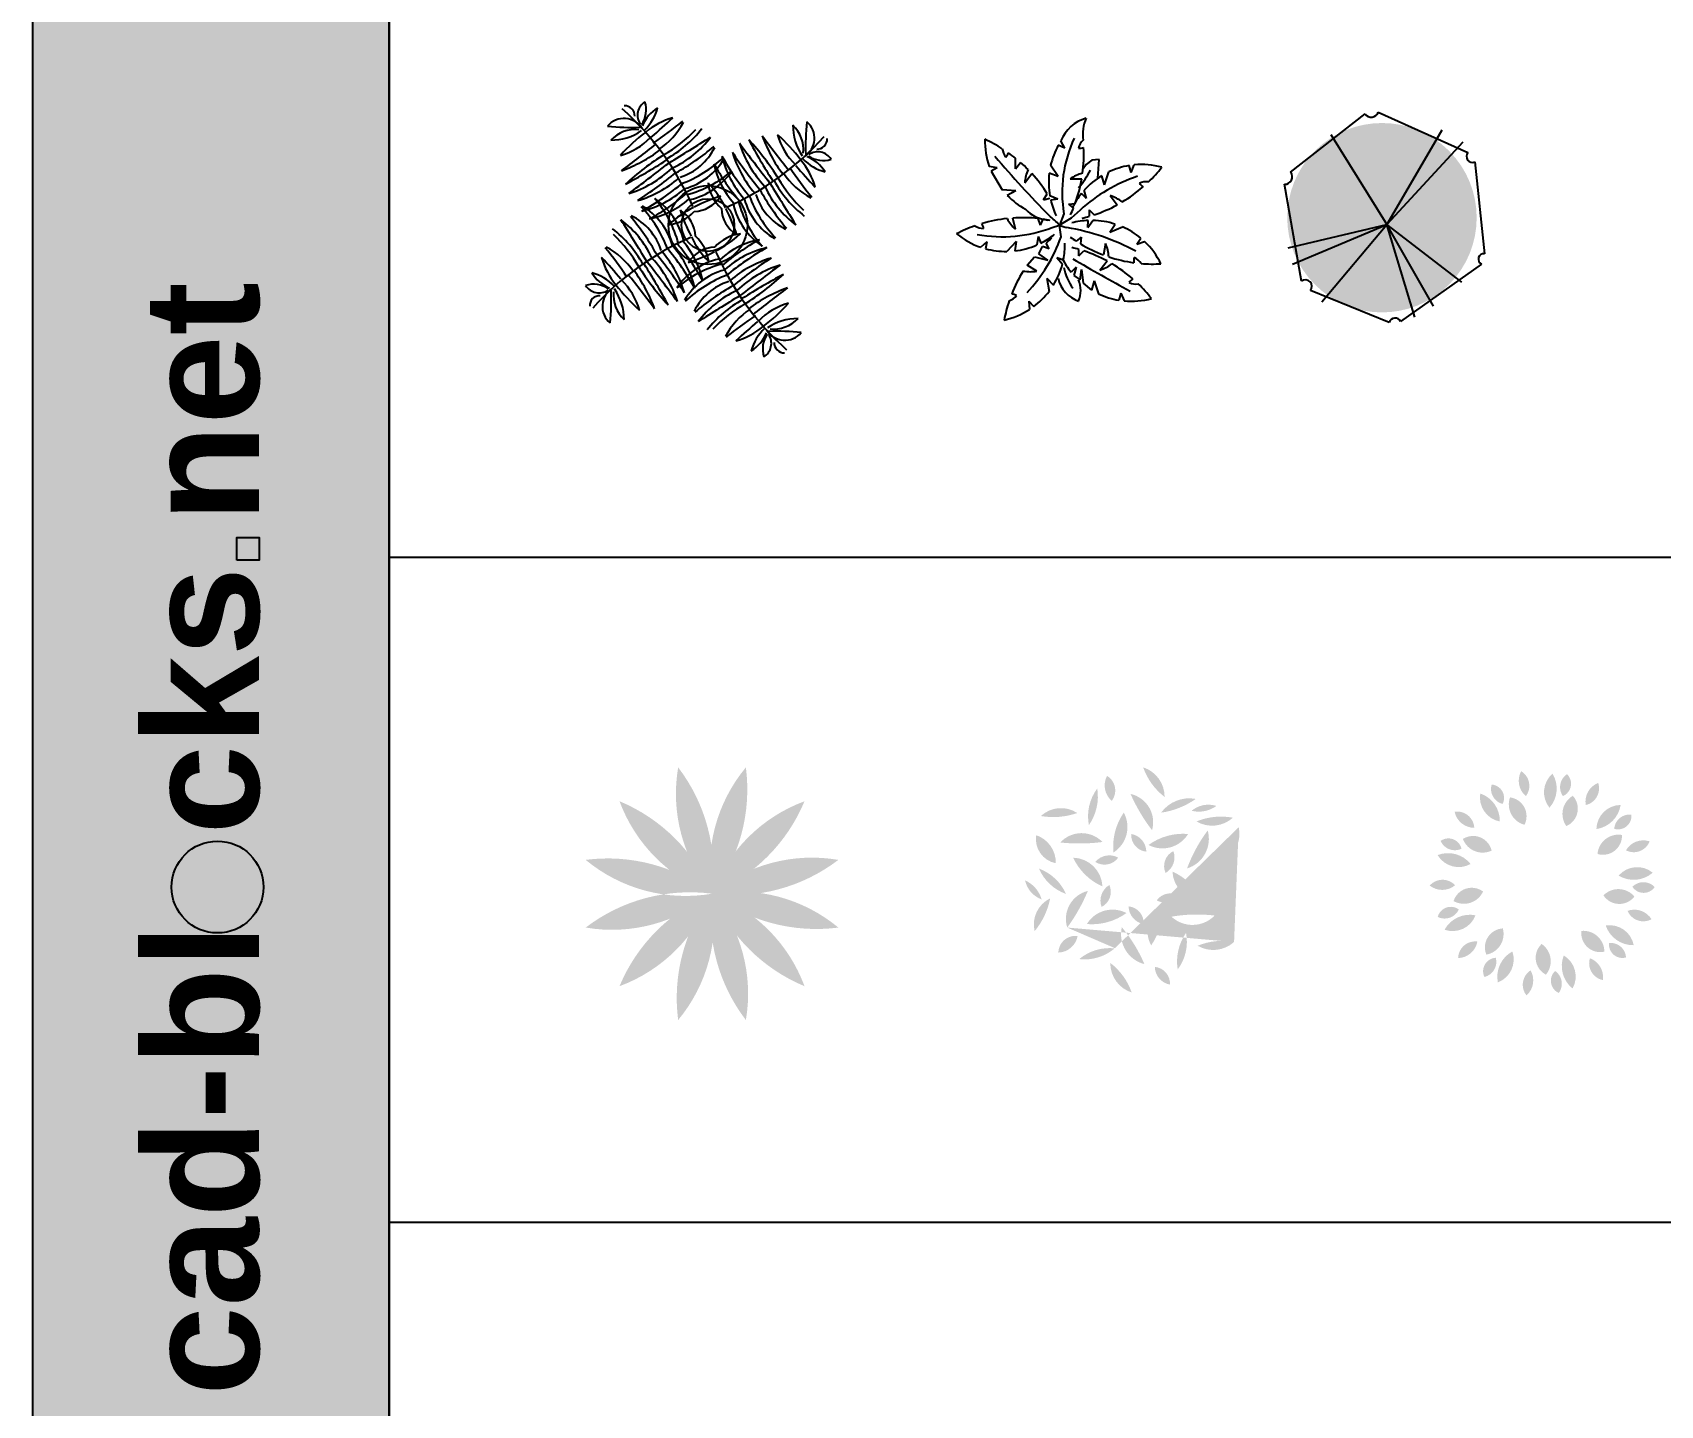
# Model space of a CAD drawing. Header units: millimetres. Extents: x 11966 to 133335, y 1756 to 88592.
# Drawn here: x 11966 to 45998, y 27039 to 55747 of the extents above; entities that cross this region are included whole.
import ezdxf

# ---------------------------------------------------------------- set-up
doc = ezdxf.new("R2010")
doc.units = ezdxf.units.MM
doc.layers.add('www.cad-blocks.net', color=7, linetype='Continuous')
doc.styles.get("Standard").update_dxf_attribs({"font": 'arial.ttf'})

# ---------------------------------------------------------------- blocks, each defined once
blk = doc.blocks.new('A$C479F4843')
at = {"color": 32, "linetype": 'ByBlock'}
for radius in [0.8250000000000058, 0.5500000000000039]:
    blk.add_circle((2.556698874436506, 2.757072664828002), radius, dxfattribs=at)
for centre, start, end in [((-3.153866798974605, 0.7986052543399182), 23.48037410083368, 48.23849733539769), ((0.5973859967641602, 8.525336183190802), 293.4803741008166, 318.2384973353609), ((4.536234288613514, -2.900286264028409), 113.4803741008165, 138.2384973353609), ((8.11997765281626, 4.536234238524912), 203.4803741008337, 228.2384973353977)]:
    blk.add_arc(centre, 5.882770280779408, start, end, dxfattribs=at)
at = {"color": 68, "linetype": 'ByBlock'}
for centre, radius, start, end in [((0.8160920741690916, 5.040795649974598), 0.210019806236178, 357.7863352798505, 92.46718328725183), ((1.418849766333324, 5.052402244846007), 0.3345076166919447, 122.3989868471223, 213.6478269161582), ((0.7115359106016967, 5.168518136133343), 0.5536533573020238, 325.7455593761977, 17.48205620348746), ((1.943471593286404, 4.511649476296725), 0.8237884859856349, 122.2405935937638, 156.9917937417809), ((0.5728977610895072, 5.446494770248819), 0.9610570733418529, 312.8675736107851, 345.6574126047747), ((0.802281207031001, 4.539021488808203), 0.4474288945891476, 31.47283115884889, 140.2721383510184), ((0.9383653560551011, 9.148881505306917), 4.350472277772171, 263.662890066606, 272.6705226578742), ((2.243324379157229, 3.51117797774873), 1.547205339512558, 105.7020765475867, 129.7097606275663), ((-4.948128470611891, 12.15803677668532), 9.853834712831913, 309.8845833319609, 313.41823009843), ((-2.332768536579579, 10.18183145709349), 6.829164178547401, 303.2680365201929, 309.7067025567339), ((0.6715750140217551, 5.629071801414966), 1.550617859729409, 303.5483235451204, 332.2735501373524), ((0.5375126408932829, 6.236427256835441), 2.389749326908236, 298.7173825959042, 322.2232845698171), ((1.039396958291718, 4.048907749418277), 0.7053585088947307, 84.34809093861294, 136.6640151983831), ((0.5307803217372111, 5.65443759576533), 1.121468436484416, 269.7741741216111, 304.525851348237), ((3.631542207953999, 1.606266593671307), 3.902416297858724, 127.5200833554384, 138.1104904064116), ((0.3300810775006084, 5.59353518153307), 1.437371941402424, 286.0073441662863, 315.5325094319663), ((-11.38604265839899, 20.31468420109536), 20.41915765815539, 306.4607278047907, 309.0245713455223), ((0.0443298317393328, 6.934526536902695), 3.141791042716303, 300.3021231545466, 316.0398176733362), ((-77.69994111298297, 132.8019013891221), 151.2836870226025, 301.6771376117853, 302.0647201295502), ((0.9309576322291377, 5.860183389768054), 2.103780968416556, 294.8858507271292, 323.0886238330417), ((-0.3556804111060501, 6.91881610656651), 3.221658228507888, 290.0433930195578, 306.4257731249341), ((4.563412883006777, -0.4268649306561656), 5.49797960055537, 122.0695755858115, 132.749822122087), ((-5.110590654824819, 14.74164910047489), 12.61788625379694, 298.0938697857508, 302.5867426672155), ((-0.3956166822783871, 8.00513786764509), 4.740565604034128, 298.7772420432199, 310.5033856813571), ((1.589105342249923, 4.932879269666728), 1.238444263235414, 288.0827906539931, 333.4967476177653), ((-37.12579871762432, 54.07824805114569), 63.34764084779317, 306.8912530493611, 307.8330277622833), ((0.1754832499980239, 5.685167489374862), 2.384148513285886, 287.7335231940048, 313.0022248346523), ((-3.857390678548882, 10.89601311813908), 9.090555484640623, 302.9650132291306, 309.1870793187697), ((0.43466786856402, 5.486152242190428), 2.311688223497561, 286.4431777702999, 310.7640031105161)]:
    blk.add_arc(centre, radius, start, end, dxfattribs=at)
at = {"color": 62, "linetype": 'ByBlock'}
for centre, radius, start, end in [((5.453218338187753, 4.840689062480806), 1.121468436484416, 179.7741741216241, 214.5258513482584), ((3.847688491842518, 4.332072425929937), 0.7053585088947307, 354.3480909386, 46.66401519835568), ((4.337802231232445, 4.569188177190654), 0.4474288945891476, 301.4728311588378, 50.27213835102838), ((8.947662247727521, 4.433104028170192), 4.350472277772171, 173.6628900665931, 182.6705226578742), ((53.87702879356834, 42.49726810184575), 63.34764084779317, 216.8912530493403, 217.833027762273), ((5.483948231797285, 5.195986134223631), 2.384148513285886, 197.7335231939923, 223.0022248346707), ((-0.6280841882319237, 0.8080565012148782), 5.49797960055537, 32.06957558579359, 42.74982212211429), ((14.54042984289549, 10.48206003904647), 12.61788625379694, 208.0938697857392, 212.5867426671756), ((20.11346494351778, 16.75751204262065), 20.41915765815539, 216.4607278047907, 219.0245713455407), ((6.717596848990752, 5.727149795327705), 3.221658228507888, 200.0433930195455, 216.4257731249446), ((5.39231592396095, 5.041388306721046), 1.437371941402424, 196.0073441663113, 225.5325094319939), ((1.40504733609373, 1.739927176271294), 3.902416297858724, 37.5200833554201, 48.11049040642126), ((4.839576392395202, 4.555377310052563), 0.210019806236178, 267.7863352798766, 2.467183287264861), ((10.69479386055787, 9.228860062770536), 9.090555484640623, 212.9650132291306, 219.1870793187697), ((5.28493298461467, 4.936801515659454), 2.311688223497561, 196.4431777703249, 220.7640031105161), ((3.309958720171153, 3.128145005064425), 1.547205339512558, 15.70207654757411, 39.70976062754798), ((4.967298878550309, 4.659933473618139), 0.5536533573020238, 235.7455593761976, 287.4820562034626), ((4.851182987273887, 3.952619617886512), 0.3345076166919447, 32.39898684712931, 123.6478269161293), ((5.42785254383557, 4.6998943701999), 1.550617859729409, 213.5483235451384, 242.2735501373409), ((9.980612199517736, 7.704237920801233), 6.829164178547401, 213.2680365201857, 219.7067025567523), ((11.95681751910774, 10.31959785483355), 9.853834712831913, 219.8845833319609, 223.4182300984574), ((4.512009985058057, 3.525343483370079), 1.464218778338825, 193.4622151588034, 235.8184125658186), ((5.468307083011268, 3.853697894470088), 2.352672657428064, 194.6987177664022, 220.8759983058727), ((4.659145630120065, 3.668865300963944), 1.391471675516399, 195.3903618468679, 239.3339189647785), ((5.938509818258126, 4.325698503982267), 2.694478844797907, 200.7779069645092, 223.0590676731243), ((3.350212453806989, 1.702264700297519), 0.881001068938369, 97.45656786717582, 137.8018741516634), ((1.868734114516656, 3.97693463005794), 1.95468587544917, 295.5006411064371, 313.7799866181995), ((3.995168565733138, 0.7058142188886904), 1.782245621710592, 101.73030068709, 131.6820602980702), ((5.831935517810734, -1.568347856040646), 4.581476635207695, 118.6853711860851, 130.5952565385225), ((3.119984952993718, 0.621610250231015), 1.464218778338825, 103.4622151588287, 145.8184125657717), ((1.208770357294952, 5.026546736798764), 3.191508320140415, 286.9988726404878, 297.7655739571861), ((2.715139583670634, 1.635550598484542), 0.658714373641634, 91.530714765829, 147.997359818686), ((4.265496713026323, 0.2965578862801976), 2.044532224115276, 103.4269024603012, 131.5678686786994), ((6.463850118798973, -2.498717547425485), 5.480092463542426, 119.1950560847727, 130.0855716398369), ((4.531442985281274, -0.1513127493219599), 2.311688223497561, 106.4431777702999, 130.7640031105161), ((8.823501532392356, -5.561173625270612), 9.090555484640623, 122.9650132291306, 129.1870793187697), ((3.448339364095546, -0.334686847722196), 2.352672657428064, 104.6987177663737, 130.8759983058544), ((3.263506770585764, 0.4744746051708262), 1.391471675516399, 105.3903618468268, 149.3339189647785), ((3.920339973604086, -0.8048895829690537), 2.694478844797907, 110.7779069644634, 133.0590676731059), ((4.79062760384727, -0.3503279965063939), 2.384148513285886, 107.7335231940047, 133.0022248346523), ((42.0919095714678, -48.74340855828109), 63.34764084779317, 126.8912530493611, 127.8330277622833), ((3.377005511593552, 0.4019602232017405), 1.238444263235414, 108.0827906539931, 153.4967476177653), ((5.361727536121862, -2.670298374776621), 4.740565604034128, 118.77724204322, 130.5033856813572), ((4.035153221616156, -0.5253438969032231), 2.103780968416556, 114.8858507271292, 143.0886238330417), ((82.66605196682463, -127.4670618962575), 151.2836870226025, 121.6771376117853, 122.0647201294563), ((4.428598212948373, -0.9015877639706105), 2.389749326908236, 118.7173825959042, 142.2232845698171), ((4.921781022102323, -1.599687044037864), 3.141791042716303, 120.3021231545466, 136.0398176733362)]:
    blk.add_arc(centre, radius, start, end, dxfattribs=at)
at = {"color": 66, "linetype": 'ByBlock'}
for centre, radius, start, end in [((1.045770880239388, 6.139729075833884), 2.694478844797907, 290.7779069644634, 313.0590676731059), ((1.70260408325953, 4.860364887694004), 1.391471675516399, 285.3903618468268, 329.3339189647785), ((1.517771489755205, 5.669526340590664), 2.352672657428064, 284.6987177663736, 310.8759983058544), ((1.846125900847937, 4.713229242637453), 1.464218778338825, 283.4622151588287, 325.8184125657717), ((-1.497739264955499, 7.833557040290316), 5.480092463542426, 299.1950560847727, 310.0855716398369), ((0.7006141408207895, 5.038281606588271), 2.044532224115276, 283.4269024603012, 311.5678686786994), ((-0.8658246639654408, 6.903187348905476), 4.581476635207695, 298.6853711860851, 310.5952565385226), ((-0.804889532874995, 1.299351415187402), 2.694478844797907, 20.77790696450923, 43.05906767312429), ((0.4744746552648849, 1.956184618202087), 1.391471675516399, 15.39036184686791, 59.33391896477853), ((0.9709422881103364, 4.629025273979778), 1.782245621710592, 281.73030068709, 311.6820602980702), ((-0.3346867976335943, 1.771352024695943), 2.352672657428064, 14.69871776640218, 40.87599830587276), ((0.6216103003214357, 2.099706435795952), 1.464218778338825, 13.46221515880334, 55.81841256581865), ((3.097376739325, 1.35790486280689), 1.95468587544917, 115.500641106437, 133.7799866181995), ((5.026546786889185, 4.010921031489261), 3.191508320140415, 196.9988726405003, 207.7655739572037), ((1.635550648578601, 2.504551805120855), 0.658714373641634, 1.530714765842015, 57.99735981865699), ((-127.4670618461671, -77.44636057803496), 151.2836870226025, 31.67713761185017, 32.06472012948533), ((-0.5253438468109835, 1.184538167171695), 2.103780968416556, 24.88585072718195, 53.08862383305208), ((-2.6702983246862, -0.1420361473340108), 4.740565604034128, 28.77724204323764, 40.50338568137552), ((0.4019602732921612, 1.842685877194299), 1.238444263235414, 18.08279065399308, 63.49674761775365), ((1.615898400032847, 3.632574792567311), 0.881001068938369, 277.4565678671758, 317.8018741516634), ((-0.9015877138783708, 0.7910931758394781), 2.389749326908236, 28.71738259589281, 52.22328456980681), ((-1.599686993949263, 0.2979103666818901), 3.141791042716303, 30.30212315452876, 46.0398176732994), ((1.823661565210159, 2.496904914105244), 1.547205339512558, 195.7020765475741, 219.709760627548), ((-6.823197233726432, -4.694547935667515), 9.853834712831913, 39.8845833319609, 43.41823009845738), ((-4.846991914134605, -2.079188001635202), 6.829164178547401, 33.26803652018574, 39.70670255675233), ((-0.294232258459715, 0.9251555489661314), 1.550617859729409, 33.54832354513842, 62.27355013734087), ((0.8231900666585261, 2.197052128225323), 0.8237884859856349, 212.2405935937748, 246.991793741798), ((-0.1116552272899298, 0.8264782960302455), 0.9610570733418529, 42.86757361080348, 75.6574126047747), ((0.1663214068255456, 0.965116445547892), 0.5536533573020238, 55.74555937619763, 107.4820562034626), ((0.2824372981074248, 1.672430301279519), 0.3345076166919447, 212.3989868471293, 303.6478269161943), ((0.7958180541452293, 1.055861741975377), 0.4474288945891476, 121.4728311588378, 230.2721383510284), ((-3.81404196234439, 1.191945890995839), 4.350472277772171, 353.662890066593, 2.670522657874194), ((1.285931793542431, 1.292977493236094), 0.7053585088947307, 174.3480909386, 226.6640151983557), ((-0.319598052806441, 0.7843608566852254), 1.121468436484416, 359.7741741216112, 34.52585134825844), ((0.2940438929824722, 1.069672609113468), 0.210019806236178, 87.78633527987655, 182.4671832872648)]:
    blk.add_arc(centre, radius, start, end, dxfattribs=at)
at = {"color": 64, "linetype": 'ByBlock'}
for centre, radius, start, end in [((7.63233778271092, 6.869208649173515), 5.480092463542426, 209.1950560847436, 220.0855716398653), ((4.837062349010694, 4.670855243400865), 2.044532224115276, 193.4269024602855, 221.5678686787275), ((6.701968091329718, 6.237294048188915), 4.581476635207695, 208.685371186056, 220.5952565385593), ((4.42780601640402, 4.400527096111318), 1.782245621710592, 191.73030068709, 221.6820602980702), ((3.431355534987915, 3.755570984185169), 0.881001068938369, 187.45656786715, 227.8018741516634), ((1.156685605231132, 2.274092644894836), 1.95468587544917, 25.50064110640791, 43.77998661819952), ((2.250971270176478, 3.699288894380288), 0.658714373641634, 271.530714765829, 327.997359818686), ((3.757340496550341, 0.3082927560697044), 3.191508320140415, 106.9988726404878, 117.7655739571861), ((3.49806963680453, 3.120498114045176), 0.658714373641634, 181.530714765842, 237.997359818657), ((0.1070734984921273, 1.614128887673132), 3.191508320140415, 16.99887264050027, 27.76557395720373), ((0.7058142689827491, 1.224522823054713), 1.782245621710592, 11.73030068709001, 41.68206029807025), ((3.976934680148361, 3.350957274271195), 1.95468587544917, 205.5006411064079, 223.7799866181995), ((1.70226475038794, 1.869478934980862), 0.881001068938369, 7.456567867149976, 47.8018741516634), ((-0.3503279464123352, 0.4290637849424002), 2.384148513285886, 17.73352319399235, 43.00222483467071), ((-5.561173575180192, -3.603810143604505), 9.090555484640623, 32.96501322913057, 39.18707931876965), ((-0.1513126992315392, 0.6882484035102152), 2.311688223497561, 16.44317777032488, 40.76400311051611), ((-2.498717497335065, -1.244158730007484), 5.480092463542426, 29.19505608474361, 40.08557163986526), ((0.2965579363669804, 0.9541946757651658), 2.044532224115276, 13.4269024602855, 41.56786867872755), ((-1.568347805948406, -0.6122441290228835), 4.581476635207695, 28.685371186056, 40.59525653855926), ((-14.97984465813647, -11.13246212345462), 20.41915765815539, 36.46072780479075, 39.02457134554067), ((-1.58397656360944, -0.1020998761580358), 3.221658228507888, 20.04339301954553, 36.42577312494457), ((5.761704473615055, 4.816993417954791), 5.49797960055537, 212.0695755857936, 222.7498221221143), ((-9.40680955751418, -4.857010119880442), 12.61788625379694, 28.09386978573923, 32.58674266717557), ((-48.74340850818703, -36.87221818267994), 63.34764084779317, 36.89125304934028, 37.833027762273), ((3.728572949287582, 3.885122742898375), 3.902416297858724, 217.5200833554201, 228.1104904064213), ((-0.2586956385760004, 0.5836616124449847), 1.437371941402424, 16.00734416631131, 45.53250943199392)]:
    blk.add_arc(centre, radius, start, end, dxfattribs=at)
at = {"color": 60, "linetype": 'ByBlock'}
for centre, radius, start, end in [((5.245275512669423, 4.798571623135786), 0.9610570733418529, 222.8675736108035, 255.6574126047747), ((4.310430218717329, 3.42799779093707), 0.8237884859856349, 32.24059359377482, 66.99179374179803), ((7.803918610067512, 5.767086066500042), 4.740565604034128, 208.7772420432376, 220.5033856813755), ((5.658964132195933, 4.440511751994336), 2.103780968416556, 204.8858507271819, 233.0886238330521), ((132.600682131543, 83.07141049720076), 151.2836870226025, 211.6771376118032, 212.0647201294854), ((6.035207999259683, 4.833956743326553), 2.389749326908236, 208.7173825958928, 232.2232845698068), ((6.733307279326937, 5.327139552484141), 3.141791042716303, 210.3021231545288, 226.0398176732994), ((4.731660012089151, 3.782364041968094), 1.238444263235414, 198.0827906539931, 243.4967476177536), ((10.07670150866647, -9.40680960760642), 12.61788625379694, 118.0938697857507, 122.5867426672155), ((0.402697970836698, 5.761704423524634), 5.49797960055537, 302.0695755858115, 312.749822122087), ((5.321791264945887, -1.58397661370168), 3.221658228507888, 110.0433930195578, 126.4257731249341), ((16.35215351224065, -14.97984470822689), 20.41915765815539, 126.4607278047907, 129.0245713455224), ((4.636029776346504, -0.2586956886682401), 1.437371941402424, 106.0073441662862, 135.5325094319755), ((1.334568645893114, 3.728572899197161), 3.902416297858724, 307.5200833554384, 318.1104904064115), ((4.294535839821719, -0.2942323085464977), 1.550617859729409, 123.5483235451204, 152.2735501373524), ((7.298879390426691, -4.846991964225026), 6.829164178547401, 123.2680365201929, 129.706702556734), ((9.914239324455366, -6.823197283816853), 9.853834712831913, 129.8845833319609, 133.41823009843), ((4.435330532102626, -0.3195981028968617), 1.121468436484416, 89.77417412161111, 124.525851348237), ((3.926713895551757, 1.285931743446554), 0.7053585088947307, 264.348090938613, 316.664015198383), ((2.722786474689883, 1.8236615151161), 1.547205339512558, 285.7020765475866, 309.7097606275663), ((4.393213092757605, -0.1116552773767125), 0.9610570733418529, 132.8675736107851, 165.6574126047747), ((3.022639260562528, 0.8231900165717434), 0.8237884859856349, 302.2405935937638, 336.991793741781), ((4.254574943239959, 0.1663213567351249), 0.5536533573020238, 145.7455593761976, 197.4820562034874), ((3.54726108751197, 0.2824372480188231), 0.3345076166919447, 302.3989868471223, 33.6478269161582), ((4.163829646816112, 0.7958180040566276), 0.4474288945891476, 211.4728311588489, 320.2721383510184), ((4.027745497788374, -3.814042012434811), 4.350472277772171, 83.66289006660601, 92.67052265787419), ((4.150018779678021, 0.2940438428938705), 0.210019806236178, 177.7863352798505, 272.4671832872518)]:
    blk.add_arc(centre, radius, start, end, dxfattribs=at)
blk = doc.blocks.new('A$C73886261')
at = {"color": 68}
for p, q in [((2.262296831110007, 3.596550376202003), (2.179587933992252, 3.74779351216489)), ((2.262296831110007, 3.596550376202003), (2.125180828858902, 3.656211469464552)), ((2.704272013633272, 3.254585274455394), (2.642811289440033, 3.163162447218156)), ((2.827193462019522, 3.346008101693087), (2.704272013633272, 3.254585274455394)), ((2.98084527250262, 3.359068505584446), (2.827193462019522, 3.346008101693087)), ((2.950114910406, 2.967256388851865), (2.98084527250262, 3.359068505584446)), ((3.092212935259795, 2.825954853852863), (3.180405805525425, 3.09769913535888)), ((3.64664105168481, 3.086390166436786), (3.608818563278874, 3.231061184589407)), ((3.64664105168481, 3.086390166436786), (3.714442996917569, 3.244877213418704)), ((2.372090254161549, 2.953538169962258), (2.615244148660395, 2.953290692793189)), ((3.092212935259795, 2.825954853852863), (3.035156172487859, 3.019947847277535)), ((3.208934643980911, 2.602724585923852), (3.358994700392714, 2.411398013998905))]:
    blk.add_line(p, q, dxfattribs=at)
at = {"color": 62}
for p, q in [((0.8502937143521194, 3.182489503349416), (0.6802734214568318, 3.210920962020509)), ((0.8502937143521194, 3.182489503349416), (0.7186571520808229, 3.111552491882094)), ((0.7186571520808229, 3.111552491882094), (0.9494760172815404, 2.726785577181772)), ((1.234364498038758, 2.705303248894097), (0.9494760172815404, 2.726785577181772)), ((1.234364498038758, 2.705303248894097), (1.059347784922693, 2.604021928770408)), ((1.229318392314781, 1.898155496228583), (1.172101795430308, 2.134481835632641)), ((1.751040089538719, 1.987503983893703), (1.70155632230626, 2.123940474756864)), ((1.751040089538719, 1.987503983893703), (1.807086613382126, 2.110500087567516)), ((1.706440916312431, 1.748884373037299), (1.675450469979978, 1.570329494162934)), ((1.706440916312431, 1.748884373037299), (1.759177054240354, 1.609631442619275)), ((1.242968754140975, 1.646621447979896), (1.050034694281976, 1.435909831207255)), ((1.242968754140975, 1.646621447979896), (1.214448741670594, 1.446433125232716)), ((1.720900426541675, 1.386947518033821), (1.793187024093186, 1.53541272127336)), ((1.905282599121392, 1.256343479123416), (1.720900426541675, 1.386947518033821)), ((1.931034811958853, 1.49000846333206), (1.793187024093186, 1.53541272127336)), ((1.931034811958853, 1.49000846333206), (1.868965627617627, 1.610077904527088)), ((1.475057529768719, 1.151860247994819), (1.628709340251817, 1.321645498578846)), ((1.67888987256697, 1.024605829968323), (1.475057529768719, 1.151860247994819)), ((1.628709340251817, 1.321645498578846), (1.905282599121392, 1.256343479123416)), ((2.091083857471403, 1.307490771125458), (2.23315577167682, 1.262903216049608)), ((2.091083857471403, 1.307490771125458), (2.212317898180572, 1.172789026864621)), ((2.497754847240003, 1.106427483616017), (2.392024011194962, 1.001577737871003)), ((2.497754847240003, 1.106427483616017), (2.451916569033301, 0.931096069474961)), ((2.581350565246794, 0.8384105546094816), (2.612080927343413, 1.060437420757125)), ((2.612080927343413, 1.060437420757125), (2.642811289440033, 0.7731085351545062)), ((1.885087314709153, 0.8799050191189508), (1.931532272534241, 0.5980082245475842)), ((1.885087314709153, 0.8799050191189508), (2.024856688643467, 0.7337774112349962)), ((2.451916569033301, 0.931096069474961), (2.581350565246794, 0.8384105546094816)), ((2.642811289440033, 0.7731085351545062), (2.82004363781175, 0.6271958145046028)), ((2.877100400583458, 0.8211888079288201), (2.82004363781175, 0.6271958145046028)), ((2.877100400583458, 0.8211888079288201), (2.965293270849088, 0.5494445264237129)), ((3.431528517008474, 0.5607534953448976), (3.393706028602537, 0.4160824771927309)), ((3.431528517008474, 0.5607534953448976), (3.49933046224146, 0.4022664483634344))]:
    blk.add_line(p, q, dxfattribs=at)
at = {"color": 64}
for p, q in [((1.229214632995763, 3.163162447218156), (1.229214632995763, 3.387747902485216)), ((1.229214632995763, 3.163162447218156), (1.33531027454228, 3.298434390190096)), ((2.124453993410498, 2.999711670672468), (1.936674189882751, 3.074728342571916)), ((2.124453993410498, 2.999711670672468), (1.965299816262132, 3.236972887041475)), ((1.423691718481678, 2.871468568397404), (1.574140920317177, 3.062489288011648)), ((1.816332668978703, 2.516490025954454), (1.89302441319137, 2.639705023532542)), ((1.816332668978703, 2.516490025954454), (1.947668682634685, 2.548429122226253)), ((2.114302776680915, 2.525200233773148), (1.948127526910639, 2.597505412684995)), ((2.114302776680915, 2.525200233773148), (1.966531934749582, 2.506862918035267)), ((2.335626015118805, 2.425478475540558), (2.479891645560201, 2.441321048944019)), ((2.335626015118805, 2.425478475540558), (2.441895164344714, 2.341955291474051)), ((2.602086681547007, 1.735894400870848), (2.500084462465111, 1.647210683898493)), ((2.602086681547007, 1.735894400870848), (2.590541575471434, 1.59122142556339)), ((2.556115701600675, 1.342059433096665), (2.556115701600675, 1.47722323873154)), ((2.556115701600675, 1.342059433096665), (2.657719097113613, 1.445694896520081)), ((3.113890916265291, 1.600864378555116), (3.067962560631941, 1.362087361646218)), ((2.993822109304574, 1.044419075858286), (3.143882165716605, 1.235745647783233))]:
    blk.add_line(p, q, dxfattribs=at)
at = {"color": 66}
for p, q in [((2.71286738191634, 2.540716178166122), (2.607136545871072, 2.645565923910681)), ((2.71286738191634, 2.540716178166122), (2.66702910370941, 2.716047592307177)), ((2.741616078153129, 1.934539693844499), (2.843855611593654, 2.084170340222272)), ((2.741616078153129, 1.934539693844499), (2.751369452518929, 2.083124183486461)), ((2.771228236276784, 2.305084228685473), (2.872831631789722, 2.201448765262057)), ((2.771228236276784, 2.305084228685473), (2.771228236276784, 2.169920423050598)), ((3.205769564220645, 1.835415063603023), (3.314731500779544, 2.005756051204798)), ((3.205769564220645, 1.835415063603023), (3.468708234193173, 1.947156697428682)), ((3.766080259926639, 1.587889281913476), (3.850441054429893, 1.711353853647552)), ((3.766080259926639, 1.587889281913476), (3.930169743090346, 1.640708685102936))]:
    blk.add_line(p, q, dxfattribs=at)
at = {"color": 32}
for p, q in [((2.243316582183979, 2.222813367062145), (2.151125495894121, 1.987726097022687)), ((2.396968392666849, 2.131390539824451), (2.151125495894121, 1.987726097022687)), ((2.581350565246794, 2.301175790408024), (2.396968392666849, 2.131390539824451)), ((1.997473685411023, 1.935484481458616), (2.151125495894121, 1.987726097022687)), ((2.18185585799074, 1.739578423092325), (2.151125495894121, 1.987726097022687))]:
    blk.add_line(p, q, dxfattribs=at)
at = {"color": 60}
for p, q in [((0.6304601638814802, 1.639528128466054), (0.5030442254080754, 1.523422889733183)), ((0.6304601638814802, 1.639528128466054), (0.6048890507647684, 1.492197336380514)), ((1.512170419837503, 0.3939522664329616), (1.524719785777279, 0.2220285587807211)), ((1.512170419837503, 0.3939522664329616), (1.612204131366525, 0.2828059633891371))]:
    blk.add_line(p, q, dxfattribs=at)
at = {"color": 68}
for centre, radius, start, end in [((2.92144697709773, 3.452805226753526), 0.7983563918248728, 105.7849558299674, 158.3155556310207), ((3.55968585145115, 3.87183984112221), 0.9239503095630256, 157.7926853294479, 186.7715576097844), ((2.918519100460799, 3.492311843775269), 0.3867538665062565, 135.6027866515386, 164.4086120166691), ((3.545157753447711, 2.874582998477536), 1.620887884161416, 151.1693476451438, 167.0809071746247), ((2.569910387356686, 3.863596812246897), 0.2684026201565837, 264.888362388593, 288.2776430597691), ((-0.3233710949486976, 3.456313330572584), 2.981357295610609, 352.5630671484337, 2.930532732740204), ((2.819821746834805, 2.303899289512856), 0.7889829938114616, 103.7040100863283, 124.574633917386), ((3.871743991079256, 1.631640116691187), 1.620887884161416, 99.33523900063985, 115.246798530074), ((3.871743991079256, 1.631640116691187), 1.620887884161416, 75.09696289986914, 95.56910216520198), ((1.938594370351893, 5.032648522155114), 2.981357295610609, 314.0682348465161, 322.0210586947049), ((3.871743991079256, 1.631640116691187), 1.620887884161416, 121.0729725787584, 138.008476504107), ((1.938594370351893, 5.032648522155114), 2.981357295610609, 300.7289585039103, 311.0964240881966), ((3.970192412408551, 2.506038673453304), 0.3867538665062565, 83.76867800705303, 112.5745033721443), ((4.04668647055928, 3.009555526927898), 0.2684026201565837, 213.0542537440214, 236.4435344152369), ((2.974843785810663, 1.84926879117279), 0.7889829938114616, 51.86990144180861, 72.74052527287148)]:
    blk.add_arc(centre, radius, start, end, dxfattribs=at)
at = {"color": 60}
for centre, radius, start, end in [((2.210654108789413, 3.744973847847405), 1.620887884161416, 178.7651801889363, 199.2373194542507), ((1.37771695265269, -0.8397766822520225), 2.981357295610609, 109.5705607801138, 117.5233846282932), ((1.028842694066725, 3.056659173995058), 1.620887884161416, 230.5992888334791, 251.0714280987726), ((1.028842694066725, 3.056659173995058), 1.620887884161416, 254.8375649342148, 270.7491244636805), ((3.92322179330813, -0.5505985936595152), 2.981357295610609, 148.0653930820312, 158.4328586663379), ((2.772281855240863, 1.024835255489734), 0.6683090173775496, 192.7279735370306, 250.6295037439573), ((3.92322179330813, -0.5505985936595152), 2.981357295610609, 161.4046694246188, 169.3574932728733), ((0.9582456873324645, 0.7609137482720598), 0.3867538665062565, 291.1051125851606, 319.9109379502598), ((1.12151633124904, 0.2784997564565401), 0.2684026201565837, 60.3906883221709, 83.77996899335649), ((0.6441633923548125, 1.582873138821697), 1.620887884161416, 306.6716735787429, 322.5832331081747), ((3.65663145640292, 2.015503545090951), 1.620887884161416, 244.753201469926, 260.6647609993602), ((0.6441633923548125, 1.582873138821697), 1.620887884161416, 282.4333974779988, 302.9055367433145)]:
    blk.add_arc(centre, radius, start, end, dxfattribs=at)
blk.add_arc((-0.6372372533410271, 1.062914858999875), 2.981357295610609, 57.73645213558517, 65.68927598378885)
at = {"color": 32}
for centre, radius, start, end in [((4.872174714172161, 2.669766770821525), 2.666582536366134, 154.8479624647618, 189.6490519453116), ((20.07296806393492, 19.94585326976562), 25.38593388697784, 220.6028878867361, 224.4019390289106), ((1.310803744362374, 3.870322309111316), 1.656769223906864, 318.4462545054948, 333.7303184216223), ((4.876543222362898, -0.228200853685621), 3.415502238466526, 108.7292977122381, 132.2210512120259), ((0.3723176924081599, 0.2505794002393031), 2.486329794674872, 44.32112492376975, 51.02972838827869), ((0.9597651181463789, 4.63548135607175), 2.892545970852633, 259.4513396532484, 291.0236124803648), ((-0.9643902528064245, 2.856618599941385), 3.338658914354686, 316.9423374200375, 340.4531515715747), ((2.507098327830818, 2.782625661872999), 0.8709661160323787, 245.8761557464645, 256.5677778086518), ((1.472122661734602, -2.837520977853501), 4.845089769226607, 61.96852398460307, 80.1042888655265), ((3.301101741092452, 1.297210341541586), 1.076081746855728, 190.5807715349026, 215.7424317370051), ((31.49873653701297, 51.18723917638226), 57.75475560078461, 239.7779087442972, 241.1445267366006)]:
    blk.add_arc(centre, radius, start, end, dxfattribs=at)
at = {"color": 64}
for centre, radius, start, end in [((1.337754934012764, 3.634014583229828), 0.3867538665062565, 187.436895296118, 216.2427206611817), ((0.8304220196330334, 3.589361737275567), 0.2684026201565837, 316.7224710330723, 340.1117517042855), ((-0.6372372533410271, 1.062914858999875), 2.981357295610609, 51.24136546405046, 54.76464137725519), ((-0.6372372533410271, 1.062914858999875), 2.981357295610609, 44.3971757929499, 48.57589781948271), ((2.211125384648312, 2.822048067480182), 0.7889829938114616, 155.5381187308515, 176.4087425619279), ((3.545157753447711, 2.874582998477536), 1.620887884161416, 172.9070812233361, 189.8425851485913), ((-0.6372372533410271, 1.062914858999875), 2.981357295610609, 31.93003671772559, 42.12054649043945), ((3.545157753447711, 2.874582998477536), 1.620887884161416, 193.1124749874598, 205.341446840403), ((-0.3233710949486976, 3.456313330572584), 2.981357295610609, 335.1513147654917, 338.0513542271049), ((2.815938561020175, 0.4635228858676328), 1.620887884161416, 92.28301821007732, 104.511990063061), ((4.114152308546863, 4.153857111366278), 2.981357295610609, 234.3218579881512, 237.2218974497343), ((1.723481835675557, -1.38550486037343), 2.981357295610609, 73.78275441743413, 76.68279387901109), ((4.114152308546863, 4.153857111366278), 2.981357295610609, 239.2664712958296, 249.4569810685617), ((1.723481835675557, -1.38550486037343), 2.981357295610609, 61.54767079860288, 71.73818057133492), ((2.391698980354022, 1.283164878668913), 0.7889829938114616, 2.874553309016895, 23.74517714004664), ((2.759731251134326, 1.797874870609803), 0.7889829938114616, 287.2594747271285, 308.1300985581914), ((4.114152308546863, 4.153857111366278), 2.981357295610609, 251.7336103710763, 262.1010759553797), ((1.723481835675557, -1.38550486037343), 2.981357295610609, 48.90357591180346, 59.27104149608961), ((3.97057443528297, 1.23557971457808), 0.2684026201565837, 164.0589056112066, 187.4481862824356), ((3.540402959054745, 0.9629388084315451), 0.3867538665062565, 34.7733298742368, 63.57915523931585), ((4.114152308546863, 4.153857111366278), 2.981357295610609, 265.072886713696, 273.0257105618928), ((3.831573935883171, 0.6375881348542407), 0.2684026201565837, 123.5564655847631, 146.9457462559786), ((3.755079877732442, 1.141104988328379), 0.3867538665062565, 247.4254966278557, 276.231321992947), ((1.723481835675557, -1.38550486037343), 2.981357295610609, 37.97894130529511, 45.93176515348386)]:
    blk.add_arc(centre, radius, start, end, dxfattribs=at)
at = {"color": 66}
for centre, radius, start, end in [((-0.3233710949486976, 3.456313330572584), 2.981357295610609, 340.0959280731882, 350.286437845947), ((3.871743991079256, 1.631640116691187), 1.620887884161416, 141.278366342918, 153.5073381958853), ((1.938594370351893, 5.032648522155114), 2.981357295610609, 288.261819428665, 298.4523292013971), ((1.938594370351893, 5.032648522155114), 2.981357295610609, 283.3172061209889, 286.2172455825659), ((2.815938561020175, 0.4635228858676328), 1.620887884161416, 72.07762444596433, 89.01312837127837), ((2.815938561020175, 0.4635228858676328), 1.620887884161416, 50.33989086778465, 66.25145039725994), ((2.815938561020175, 0.4635228858676328), 1.620887884161416, 26.10161476703524, 46.57375403238398)]:
    blk.add_arc(centre, radius, start, end, dxfattribs=at)
at = {"color": 62}
for centre, radius, start, end in [((2.210654108789413, 3.744973847847405), 1.620887884161416, 224.7411898678327, 241.6766937931726), ((1.37771695265269, -0.8397766822520225), 2.981357295610609, 96.23128443748577, 106.5987500217998), ((1.754761141520476, 2.486716522657616), 0.7889829938114616, 207.3722273754111, 228.242851206457), ((1.37771695265269, -0.8397766822520225), 2.981357295610609, 83.76414536225681, 93.95465513498151), ((1.959776166180518, 2.792775690145163), 0.7026825573529762, 222.4910164185076, 265.5522028118912), ((1.37771695265269, -0.8397766822520225), 2.981357295610609, 78.81953205457698, 81.7195715161548), ((0.5766819139719246, 2.301797890927219), 0.3867538665062565, 239.2710039406158, 268.0768293057376), ((0.2982875593315839, 1.875327322225303), 0.2684026201565837, 8.556579677626754, 31.94586034881571), ((1.028842694066725, 3.056659173995058), 1.620887884161416, 296.7806922764781, 309.0096641294798), ((3.92322179330813, -0.5505985936595152), 2.981357295610609, 130.6536406991148, 133.5536801606615), ((1.028842694066725, 3.056659173995058), 1.620887884161416, 276.5752985123747, 293.5108024376829), ((0.6441633923548125, 1.582873138821697), 1.620887884161416, 348.6148009210079, 0.8437727740103368), ((1.540840873426532, 1.801417672282469), 0.7889829938114616, 259.2063360199208, 280.0769598509814), ((0.6441633923548125, 1.582873138821697), 1.620887884161416, 328.4094071568826, 345.3449110822346), ((3.65663145640292, 2.015503545090951), 1.620887884161416, 206.4926618041147, 218.721633657082), ((1.988715532213519, 0.6163836884613829), 0.6041794340357487, 338.4394072479886, 21.56059275201133), ((3.65663145640292, 2.015503545090951), 1.620887884161416, 264.4308978347981, 284.9030371001309)]:
    blk.add_arc(centre, radius, start, end, dxfattribs=at)
blk = doc.blocks.new('A$C4BD33D40')
h = blk.add_hatch(color=32)
h.set_gradient(color1=(196, 84, 23), color2=(226, 164, 70), tint=1, name='SPHERICAL')
edge = h.paths.add_edge_path()
edge.add_ellipse((1.696676457833973, 1.823519775585737), major_axis=(-1.16672618896448, 1.16672618896448), ratio=0.9999999999991385, start_angle=314.9999999999753, end_angle=674.9999999999753)
at = {"color": 54, "true_color": 0x999900}
for p, q in [((0.1046364612836896, 2.616690428372749), (1.402128139591014, 3.633461594794426)), ((1.632328276064754, 3.663366629101802), (3.191411018547342, 2.960598322897567)), ((0.805700513272086, 3.274601183116829), (1.77881927200292, 1.70458688202234)), ((2.74147438816658, 3.34936376888254), (1.77881927200292, 1.70458688202234)), ((3.107701878011312, 3.140028528736366), (1.77881927200292, 1.70458688202234)), ((3.316974729351159, 2.796120634211547), (3.484393010423219, 1.196201298811502)), ((0.2929820274891881, 0.7177207499062206), (3.561376615834888e-08, 2.407355188226575)), ((0.0627818910154474, 1.300868918884589), (1.77881927200292, 1.70458688202234)), ((0.1360273889847576, 1.016771092970885), (1.77881927200292, 1.70458688202234)), ((0.6487458747672008, 0.3588603382268047), (1.77881927200292, 1.70458688202234)), ((2.27061047265147, 0.0897150294695166), (1.77881927200292, 1.70458688202234)), ((2.594983392228414, 0.2840977524610935), (1.77881927200292, 1.70458688202234)), ((3.086774592877418, 0.7027682327534421), (1.77881927200292, 1.70458688202234)), ((3.432074797588257, 1.016771092970885), (2.019483051043835, 0.01495244370198634)), ((1.820673842270708, -7.345079211518168e-08), (0.4499366659945281, 0.5532430612202006))]:
    blk.add_line(p, q, dxfattribs=at)
for centre, major_axis, ratio, start_param, end_param in [((1.510380115235193, 3.701128709537443), (-0.0902699524995174, 0.09026995249951741), 0.9999999999991586, 1.344061446553649, 3.626698263597919), ((3.273779388601042, 2.893311995707336), (-0.07520637676430869, 0.0752063767643087), 0.9999999999928589, 0.1004398279243807, 2.774411775180518), ((0.00690518307669663, 2.534722573689578), (-0.09019460056266711, -0.0901946005626671), 0.9999999999961844, 0.7312367771425246, 3.054095425843252), ((3.471151371986025, 1.102719723930932), (-0.06676131301357853, 0.06676131301357854), 0.9999999999918641, 5.357073568001829, 8.212665381007247), ((0.3632775451221733, 0.627674331624803), (-0.08077690649129017, -0.08077690649129014), 0.999999999994396, 1.646557806222136, 4.589826502247106), ((1.923104244852539, -0.03275493709406874), (-0.0760423186965654, 0.0760423186965654), 0.9999999999929626, 4.386629362460645, 6.759083030562295)]:
    blk.add_ellipse(centre, major_axis=major_axis, ratio=ratio, start_param=start_param, end_param=end_param, dxfattribs=at)
blk = doc.blocks.new('A$C54EE4951')
h = blk.add_hatch(color=14)
edge = h.paths.add_edge_path()
edge.add_arc((6.198770043771447, 2.179111638065706), 3.587109500730925, 172.5921976259286, 217.4078023740843)
edge.add_arc((0.1234680462114284, 0.5512393740239077), 3.272704632329111, 350.3031357871616, 399.6968642128766)
edge = h.paths.add_edge_path()
edge.add_arc((4.820711625336344, 5.490955469780374), 3.587109500730925, 232.5921976259001, 277.4078023740606)
edge.add_arc((3.192839361313418, -0.5843465277982887), 3.272704632329111, 50.30313578712347, 99.69686421275613)
edge = h.paths.add_edge_path()
edge.add_arc((-0.2077555711794048, 4.820711638074272), 3.587109500730925, 322.5921976259156, 367.4078023740714)
edge.add_arc((5.867546426380613, 3.192839374032474), 3.272704632329111, 140.3031357871235, 189.6968642128383)
edge = h.paths.add_edge_path()
edge.add_arc((-0.6702438887737117, 1.263541537205811), 3.587109500730925, 22.59219762598894, 67.40780237404311)
edge.add_arc((3.77718584476338, 5.710971270780874), 3.272704632329111, 200.303135787178, 249.6968642128713)
h = blk.add_hatch(color=40)
edge = h.paths.add_edge_path()
edge.add_arc((-0.4277713721799046, 3.777185857482209), 3.272704632329111, 290.3031357871287, 339.696864212822)
edge.add_arc((4.019658361357415, -0.6702438760551104), 3.587109500730925, 112.5921976259569, 157.407802374011)
edge = h.paths.add_edge_path()
edge.add_arc((5.159731839652068, 4.731960537258374), 3.272704632329111, 170.3031357871617, 219.6968642128765)
edge.add_arc((-0.9155701579079505, 3.10408827325432), 3.587109500730925, 352.5921976259287, 397.4078023740841)
edge = h.paths.add_edge_path()
edge.add_arc((4.731960524539545, 0.1234680589111576), 3.272704632329111, 80.30313578724386, 129.6968642128765)
edge.add_arc((3.104088260516619, 6.198770056490275), 3.587109500730925, 262.5921976259394, 307.4078023740999)
h = blk.add_hatch(color=72)
edge = h.paths.add_edge_path()
edge.add_arc((5.953443774637208, 4.019658374076016), 3.587109500730925, 202.592197625989, 247.4078023740431)
edge.add_arc((1.506014041100116, -0.4277713594608485), 3.272704632329111, 20.30313578717799, 69.69686421287129)
edge = h.paths.add_edge_path()
edge.add_arc((1.263541524487209, 5.953443787375136), 3.587109500730925, 292.5921976259569, 337.4078023740112)
edge.add_arc((5.710971258043173, 1.506014053800072), 3.272704632329111, 110.3031357871287, 159.696864212822)
edge = h.paths.add_edge_path()
edge.add_arc((-0.5843465405173447, 2.090360537249808), 3.272704632329111, 320.3031357871235, 369.6968642128383)
edge.add_arc((5.490955457042674, 0.4624882732457536), 3.587109500730925, 142.5921976259157, 187.4078023740714)
edge = h.paths.add_edge_path()
edge.add_arc((0.5512393613048516, 5.159731852370669), 3.272704632329111, 260.3031357872439, 309.6968642128765)
edge.add_arc((2.17911162534665, -0.9155701451702498), 3.587109500730925, 82.5921976259394, 127.4078023740998)
edge = h.paths.add_edge_path()
edge.add_arc((2.090360524549851, 5.867546439118314), 3.272704632329111, 230.3031357871235, 279.6968642127561)
edge.add_arc((0.4624882605271523, -0.2077555584603488), 3.587109500730925, 52.59219762590014, 97.40780237406058)
blk = doc.blocks.new('A$C24925061')
h = blk.add_hatch(color=86)
edge = h.paths.add_edge_path()
edge.add_arc((0.9654668007644887, -0.4430118219963788), 1.34045270838453, 19.29877617203986, 52.50097113068291)
edge.add_arc((2.430682118670802, 0.6176222582514583), 0.6492236151388806, 179.7500334610202, 252.0497138534684)
edge = h.paths.add_edge_path()
edge.add_arc((1.054811990629332, 0.8270366531730815), 0.3581084080100917, 82.86391880844018, 178.5781836737518)
edge.add_arc((0.6842907764571464, 1.257487300113326), 0.421750929438806, 271.7015353359617, 349.7405671458981)
edge = h.paths.add_edge_path()
edge.add_arc((0.7398896939064343, 3.208054826131274), 0.5131669839777279, 170.7089921054556, 259.1064421702567)
edge.add_arc((0.03806441117785653, 2.71831418192528), 0.6050105769437998, 358.6570906337591, 431.1583436420608)
edge = h.paths.add_edge_path(flags=17)
edge.add_arc((3.592640665857516, -1.494224689759221), 3.12619905091911, 83.18118726980056, 99.80780028268723)
edge.add_arc((3.499851110983627, 2.06232682614268), 0.6480638406530902, 227.2701766889413, 315.7188108934203)
edge = h.paths.add_edge_path()
edge.add_arc((3.734261480343548, 5.15274474028206), 1.340452708384865, 199.2987761720417, 232.5009711306753)
edge.add_arc((2.269046162456107, 4.092110659996024), 0.6492236151388806, 359.7500334610202, 432.0497138534684)
edge = h.paths.add_edge_path()
edge.add_arc((4.227760104328809, 0.6480348606876305), 1.049859166199157, 145.1988769454638, 189.1497824077265)
edge.add_arc((2.410856579678011, 1.061681349184937), 0.972683999709369, 323.3521143936382, 370.9965449625487)
edge = h.paths.add_edge_path()
edge.add_arc((-0.3783952598837459, -0.6360525716975189), 3.126199029022735, 23.1811872412288, 39.80780036797759)
edge.add_arc((2.655273905518925, 1.222581287542425), 0.6480638406530902, 167.2701766887328, 255.7188108934403)
edge = h.paths.add_edge_path()
edge.add_arc((2.679624522240374, 0.187533518554801), 0.3505395552648481, 356.5426824596369, 444.4722527015057)
edge.add_arc((3.095116252619619, 0.5424906454215943), 0.3817729323924592, 180.9076653059353, 260.1072698550584)
edge = h.paths.add_edge_path()
edge.add_arc((-0.2543802208936086, 1.774411871719849), 0.6256841278847063, 16.02384347117297, 66.01086962640353)
edge.add_arc((0.5364094056467366, 2.462255490477446), 0.5488520080281845, 192.2233289830762, 249.8113841143446)
edge = h.paths.add_edge_path()
edge.add_arc((2.085901736917776, 4.330812086120432), 0.421750929438806, 151.7015353360343, 229.7405671459502)
edge.add_arc((1.527859934137268, 4.225156625798945), 0.3581084080100917, 322.863918808216, 418.5781836737615)
edge = h.paths.add_edge_path()
edge.add_arc((2.604326971678574, 5.421898561365879), 1.678331187938795, 278.1970065494975, 305.0866342104796)
edge.add_arc((3.433432828821424, 3.332273650905108), 0.729000365890746, 79.2782419008663, 144.0053988714987)
edge = h.paths.add_edge_path()
edge.add_arc((1.244192236909385, 1.665355477786989), 0.972683999709369, 263.3521143934827, 310.9965449624541)
edge.add_arc((1.767437406342879, -0.06498264588094571), 0.9941318350168211, 82.61547307824048, 129.7622598979537)
edge.add_arc((5.655552472019963, 2.47369755367049), 1.542772222390351, 140.3878455158555, 169.0632147292559)
edge.add_arc((3.867947864109055, 3.318035527745678), 0.6150719187256567, 296.2514800948445, 373.0911385647991)
edge.add_arc((4.121129142004293, -0.2555835587211277), 1.336065046305859, 79.27146673985776, 112.5691371544225)
edge.add_arc((3.935011726609218, 1.539217413818506), 0.6492236151388806, 239.7500334609024, 312.0497138533913)
edge.add_arc((-2.105002859595515, 3.543752988587357), 3.700911033329422, 323.811293257942, 337.500285939478)
edge.add_arc((1.457511089847003, 1.539538388494975), 0.6033752219542029, 103.823213301674, 197.4539371695969)
h = blk.add_hatch(color=96)
h.paths.add_polyline_path([(2.851168543304311, 1.818131605252574, 0.3946244384457369), (2.636548992306189, 0.985638457603045, 0.1798480615289245)])
h.paths.add_polyline_path([(3.082036725636954, 2.529751717409226, 0.394624438535923), (3.695687164500214, 1.927639160092212, 0.179848061560959)])
h.paths.add_polyline_path([(3.231407417620403, 2.015963473900911, 0.4036687984612434), (2.752868403749062, 1.927206996393807, 0.3600202040609362)])
h.paths.add_polyline_path([(1.00495591433446, 2.820119584196846, 0.1798480615609561), (1.61860635319772, 2.218007026879832, 0.3946244385359146)])
h.paths.add_polyline_path([(0.7368288115003452, 3.137897310306244, 0.0598006304704098), (1.618883747633845, 3.147993476542752, 0.4314732228430921)])
h.paths.add_polyline_path([(0.2906494142400788, 2.592000309059813, 0.2079726492074865), (0.8565059954883054, 2.061536986476085, 0.2022718347148865)])
h.paths.add_polyline_path([(0.5255993990563184, 1.969866162593235, 0.351061284593648), (0.200218823239311, 1.283296261223541, 0.1250427165750839)])
h.paths.add_polyline_path([(2.064094086547357, 3.762120286686013, 0.179848061528906), (1.849474535530362, 2.929627139036029, 0.3946244384456845)])
h.paths.add_polyline_path([(2.205234118591989, 4.153214032784263, 0.0598006305081244), (2.655005123326646, 3.394380133124059, 0.4314732235157506)])
h.paths.add_polyline_path([(4.000755981485554, 3.901763793001692, 0.2567008059800083), (3.481778020596721, 3.800721533467595, 0.2216352721376879)])
h = blk.add_hatch(color=40)
edge = h.paths.add_edge_path()
edge.add_arc((4.783666011938521, 3.136866607786715), 1.04985916645677, 205.198876949193, 249.1497824052312)
edge.add_arc((3.516985882185736, 1.770205243277587), 0.972683999709369, 23.35211439366051, 70.99654496241732)
edge = h.paths.add_edge_path()
edge.add_arc((6.321357472290629, 1.515707272357531), 3.126199036238746, 143.181187250639, 159.8078003422576)
edge.add_arc((3.194898744882266, 3.213624910442149), 0.6480638406530902, 287.2701766888658, 375.7188108934812)
edge = h.paths.add_edge_path()
edge.add_arc((3.91039601142279, 4.138007997924205), 0.6492236151388806, 239.7500334609024, 312.0497138533913)
edge.add_arc((4.09632440989958, 2.338777269955017), 1.34045270878445, 79.29877617472617, 112.5009711135879)
edge = h.paths.add_edge_path()
edge.add_arc((2.569644433533767, 3.294740799551846), 0.3505395552648481, 176.5426824596367, 264.4722527015057)
edge.add_arc((2.154152703684076, 2.939783673252578), 0.3817729323924592, 0.9076653059353085, 80.1072698550584)
edge = h.paths.add_edge_path()
edge.add_arc((0.5884063799751402, 5.211744072890042), 1.542772222390351, 260.3878455157838, 289.0632147295259)
edge.add_arc((0.7513421283861135, 3.240673488840685), 0.6158895154720025, 56.38628213043216, 133.0647780659807)
edge = h.paths.add_edge_path()
edge.add_arc((0.4728829745058647, 4.099723883600973), 1.049859166198971, 325.1988769454567, 369.1497824077285)
edge.add_arc((2.289786499156662, 3.686077395104121), 0.972683999709369, 143.3521143936382, 190.9965449625486)
edge = h.paths.add_edge_path()
edge.add_arc((1.828539176611457, 1.104062448752529), 0.629455908225403, 62.47292702239469, 148.6145416403691)
edge.add_arc((1.395433377251948, 2.661175117739958), 1.233708969597488, 265.1526518033275, 305.9348168593484)
edge = h.paths.add_edge_path()
edge.add_arc((5.655552472019963, 2.47369755367049), 1.542772222390351, 140.3878455158555, 169.0632147292559)
edge.add_arc((3.867947864109055, 3.318035527745678), 0.6150719187256567, 296.2514800948445, 373.0911385647991)
h = blk.add_hatch(color=102)
h.paths.add_polyline_path([(4.369845577160731, 1.057127354919203, 0.146319487598694), (3.608350086608198, 0.978161734394007, 0.3261687141928539)])
h.paths.add_polyline_path([(1.873287995879991, 0.9234978840620442, 0.2028818153507969), (1.131587204366269, 0.6992114564484382, 0.2077538311609659)])
h.paths.add_polyline_path([(1.31334852356963, 2.125438391000216, 0.4328978137907585), (0.8819162319473435, 1.358562649704027, 0.0596498710153214)])
h.paths.add_polyline_path([(4.467034684897271, 3.457349727895917, 0.1257036487768282), (4.140885987354068, 2.766838424998468, 0.3479812378174587)])
h = blk.add_hatch(color=240)
edge = h.paths.add_edge_path()
edge.add_arc((2.872103902223216, 3.643696295536074), 0.629455908225403, 242.4729270223947, 328.6145416403691)
edge.add_arc((3.305209701582726, 2.086583626510901), 1.233708969597488, 85.15265180332746, 125.9348168593483)
edge = h.paths.add_edge_path()
edge.add_arc((1.662493596921649, 3.024249284020925), 0.3505395552648481, 236.5426824596533, 324.4722527014114)
edge.add_arc((1.762149620581567, 2.486944327342599), 0.3817729323924592, 60.90766530602383, 140.1072698549302)
edge = h.paths.add_edge_path()
edge.add_arc((1.443170702256793, 2.103387856310974), 0.3505395552648481, 296.5426824596887, 384.4722527013205)
edge.add_arc((1.958318456314828, 1.921040026499441), 0.3817729323924592, 120.9076653060203, 200.1072698549525)
edge = h.paths.add_edge_path()
edge.add_arc((3.25747237657788, 2.644370887939886), 0.3505395552648481, 116.5426824596887, 204.4722527013206)
edge.add_arc((2.742324622538717, 2.826718717789618), 0.3817729323924592, 300.9076653060203, 380.1072698549527)
edge = h.paths.add_edge_path()
edge.add_arc((2.130998645320005, 1.453017944169687), 0.3505395552648481, 356.5426824596369, 444.4722527015057)
edge.add_arc((2.546490375150597, 1.807975071036481), 0.3817729323924592, 180.9076653059353, 260.1072698550584)
blk = doc.blocks.new('A$C0388573D')
h = blk.add_hatch(color=72)
h.paths.add_polyline_path([(2.621062497873709, 0.5111764908324403, 0.5332290958592483), (2.697545779216171, 0.05152495904121679, 0.4243288412167809)])
h.paths.add_polyline_path([(2.108818866764068, 0.5241072515455016, 0.4437356161520042), (2.023190719003196, -6.3284005591413e-08, 0.3543102491383521)])
h.paths.add_polyline_path([(1.380087534791301, 0.7877598785903501, 0.533229095846923), (1.14321881763658, 0.3864838715489896, 0.4243288412089202)])
h.paths.add_polyline_path([(0.2278068142875327, 3.231057643744407, 0.424328840968424), (0.6641183582444228, 3.067468342597749, 0.5332290954700541)])
h.paths.add_polyline_path([(0.5203623656930176, 3.840828768375559, 0.354310249549645), (0.9314385408292765, 3.504618959026175, 0.4437356167484629)])
h.paths.add_polyline_path([(1.911117100409001, 4.688725519889886, 0.3543102492169361), (2.009908220313491, 4.166939192110476, 0.4437356162659606)])
h.paths.add_polyline_path([(2.870205493292133, 4.626517533873994, 0.4243288412830316), (2.784866185673081, 4.168427558385247, 0.5332290959630847)])
h.paths.add_polyline_path([(3.52151456255001, 4.444292203018904, 0.3543102492975232), (3.261795164677324, 3.981078978149981, 0.443735616382826)])
h = blk.add_hatch(color=63)
h.paths.add_polyline_path([(2.991371135683266, 4.174765160140851, 0.4390990381803263), (2.855692378615458, 3.541016437918643, 0.5168815058472901)])
h.paths.add_polyline_path([(2.56737239699055, 4.637819536891129, 0.4060449321165467), (2.503863819835942, 3.925135771769419, 0.3273394500821339)])
h.paths.add_polyline_path([(1.678252317660963, 4.141486200573127, 0.4390990383789293), (1.981682186079524, 3.568793889416611, 0.5168815061208402)])
h.paths.add_polyline_path([(0.693736247206516, 3.271936531515621, 0.4390990380818878), (1.294296533284523, 3.028269728857595, 0.5168815057116785)])
h.paths.add_polyline_path([(1.115170807007644, 2.172361219094455, 0.5168815058791515), (0.4984889354270763, 1.972988108198479, 0.4390990382034711)])
h.paths.add_polyline_path([(0.9584279853113458, 1.675609082393294, 0.3273394496758369), (0.3094714519340869, 1.374267241331836, 0.4060449315496395)])
h.paths.add_polyline_path([(2.339920405451721, 1.076526106282017, 0.5168815058481409), (2.429178907187179, 0.4345922405855163, 0.4390990381809801)])
h.paths.add_polyline_path([(3.348775727756447, 0.777626331999727, 0.4437356159422645), (3.620070448633214, 0.3210961233703529, 0.3543102489937009)])
h.paths.add_polyline_path([(3.679293162025488, 1.461985734561495, 0.3273394499546615), (4.264741118588972, 1.050643810803649, 0.406044931938668)])
h.paths.add_polyline_path([(4.279463880330695, 2.068811054544767, 0.4390990384500789), (3.631782856054315, 2.092379235810313, 0.5168815062188138)])
h.paths.add_polyline_path([(4.018669812665621, 3.356201816396151, 0.4390990380527122), (3.507368028360816, 2.957934753660084, 0.5168815056715182)])
h.paths.add_polyline_path([(4.661856811818552, 2.566776848516838, 0.4060449317614083), (3.948972166261683, 2.505564350605255, 0.3273394498276287)])
h.paths.add_polyline_path([(1.528119924868633, 1.401557463459085, 0.5168815061889493), (1.183868769124501, 0.8524333334930816, 0.4390990384283551)])
h = blk.add_hatch(color=41)
h.paths.add_polyline_path([(3.17072178139847, 1.349352931710655, 0.5168815059542329), (3.651724896005589, 0.9149773202334472, 0.4390990382579721)])
h.paths.add_polyline_path([(3.749488847121256, 1.096984654032894, 0.5332290952909482), (4.103536748748411, 0.7940336578053575, 0.4243288408541274)])
h.paths.add_polyline_path([(4.703312927045545, 2.266581895256877, 0.4243288411820887), (4.237363352448028, 2.27107821736081, 0.5332290958048465)])
h.paths.add_polyline_path([(3.99151355042909, 3.983463184121774, 0.4060449320320137), (3.484758864132573, 3.478338272676865, 0.3273394500215445)])
h.paths.add_polyline_path([(1.055804824295592, 4.223665296384752, 0.4060449322233818), (1.465258725705326, 3.636895331870619, 0.3273394501587024)])
h.paths.add_polyline_path([(0.9959978805525225, 1.126929274736085, 0.4437356160921384), (0.5935132254210203, 0.7804804913985208, 0.3543102490970661)])
h.paths.add_polyline_path([(0.6072299347758872, 1.797318376192834, 0.5332290958609045), (0.1678427250187724, 1.642179396855681, 0.4243288412178331)])
h.paths.add_polyline_path([(0.5310140750418668, 2.304025278423069, 0.443735616340882), (-4.397247721499298e-08, 2.297342262221264, 0.3543102492685781)])
h.paths.add_polyline_path([(4.135678866098715, 1.768862121688471, 0.4437356162145412), (4.636954641267039, 1.593524577435801, 0.3543102491814966)])
h = blk.add_hatch(color=86)
h.paths.add_polyline_path([(4.598031882098212, 3.221901883518967, 0.3543102489859791), (4.101327559182209, 3.034004378076588, 0.4437356159310425)])
h.paths.add_polyline_path([(4.2162323736693, 3.780147985673921, 0.4243288410227642), (3.856404110884341, 3.484085755407705, 0.5332290955551658)])
h.paths.add_polyline_path([(0.1640900993054402, 2.934787835154111, 0.4060449319600413), (0.8549184477733434, 2.748487859096258, 0.3273394499699738)])
h.paths.add_polyline_path([(1.727354075621861, 0.9202709058322398, 0.3273394497132962), (1.423923331020887, 0.2722884441254791, 0.4060449316018715)])
h.paths.add_polyline_path([(1.295053222377192, 4.409664821653223, 0.424328840971641), (1.524134080330668, 4.003892492205523, 0.5332290954751012)])
h.paths.add_polyline_path([(2.801907655058812, 0.8359044568751415, 0.327339450004855), (2.985981317381629, 0.1444795693728338, 0.4060449320087101)])
blk = doc.blocks.new('FORMAT')
at = {"layer": 'www.cad-blocks.net', "true_color": 0x444444}
blk.add_hatch(color=250, dxfattribs=at).paths.add_polyline_path([(11965.91227584711, 1755.777041995978), (19423.91075465892, 1755.777041995978), (19423.91075465872, 88592.26105273864), (11965.9122758469, 88592.26105273864)])
at = {"layer": 'www.cad-blocks.net', "true_color": 0x546d8e}
for points in [[(16235.70338007336, 45185.4547098515), (16235.70338007336, 44716.30259173093), (16705.62322034239, 44716.30259173093), (16705.62322034239, 45185.4547098515)], [(14871.53501990679, 37878.98200907171, 1), (16792.99731502872, 37878.98200907171, 1)]]:
    blk.add_hatch(color=155, dxfattribs=at).paths.add_polyline_path(points)
at = {"layer": 'www.cad-blocks.net', "color": 250, "true_color": 0x444444}
for p, q in [((11965.9122758469, 88592.26105273864), (11965.91227584711, 1755.777041995981)), ((19423.91075465872, 88592.26105273864), (19423.91075465892, 1755.777041995981))]:
    blk.add_line(p, q, dxfattribs=at)
at = {"layer": 'www.cad-blocks.net'}
blk.add_line((19423.91075465872, 88592.26105273876), (19423.91075465892, 1755.777041995952), dxfattribs=at)
at = {"layer": 'www.cad-blocks.net', "color": 155, "true_color": 0x546d8e}
for p, q in [((19423.91075465872, 86496.39937078708), (19423.91075465892, 3048.138769039095)), ((133334.8861012461, 44768.51983993675), (19423.91075465872, 44768.51983993559)), ((133334.8861012461, 30861.7261496369), (19423.91075465872, 30861.72614963644))]:
    blk.add_line(p, q, dxfattribs=at)
for points in [[(19423.91075465872, 86496.39937078708), (133334.8861012461, 86496.39937078708), (133334.8861012461, 3048.138769039069), (19423.91075465872, 3048.138769039069)], [(16235.70338007336, 44716.30259173093), (16235.70338007336, 45185.4547098515), (16705.62322034239, 45185.4547098515), (16705.62322034239, 44716.30259173093)]]:
    blk.add_lwpolyline(points, close=True, dxfattribs=at)
blk.add_circle((15832.26616746775, 37878.98200907171), 960.7311475609639, dxfattribs=at)
at = {"layer": 'www.cad-blocks.net', "insert": (14297.9071565725, 27243.29449805646), "char_height": 2400, "attachment_point": 1, "rotation": 90}
blk.add_mtext_dynamic_manual_height_columns('{\\fArial|b1|i0|c0|p34;\\C255;\\c16777215;cad-bl  cks net}', width=28100.86696278097, gutter_width=12.5, heights=[0], dxfattribs=at)

msp = doc.modelspace()

# ---------------------------------------------------------------- block references
for name, p, xscale, yscale, zscale in [('A$C479F4843', (23529.00761217877, 48964.84402025805, -3.2862e-09), 1000, 1000, 1000), ('A$C73886261', (31284.69416097269, 49734.19058806344, -3.2862e-09), 1000, 1000, 1000), ('A$C4BD33D40', (38140.3245002343, 49686.7989958144, -3.94344e-09), 1200, 1200, 1200), ('A$C54EE4951', (23529.00761217877, 35097.80105606571), 1000, 1000, 1000), ('A$C24925061', (32714.61247916424, 35672.97193241527), 1000, 1000, 1000), ('A$C0388573D', (41174.94747335973, 35612.54033043573), 1000, 1000, 1000)]:
    msp.add_blockref(name, p, dxfattribs=dict(xscale=xscale, yscale=yscale, zscale=zscale))
at = {"layer": 'www.cad-blocks.net'}
msp.add_blockref('FORMAT', (0, 0), dxfattribs=at)

doc.saveas('drawing.dxf')
